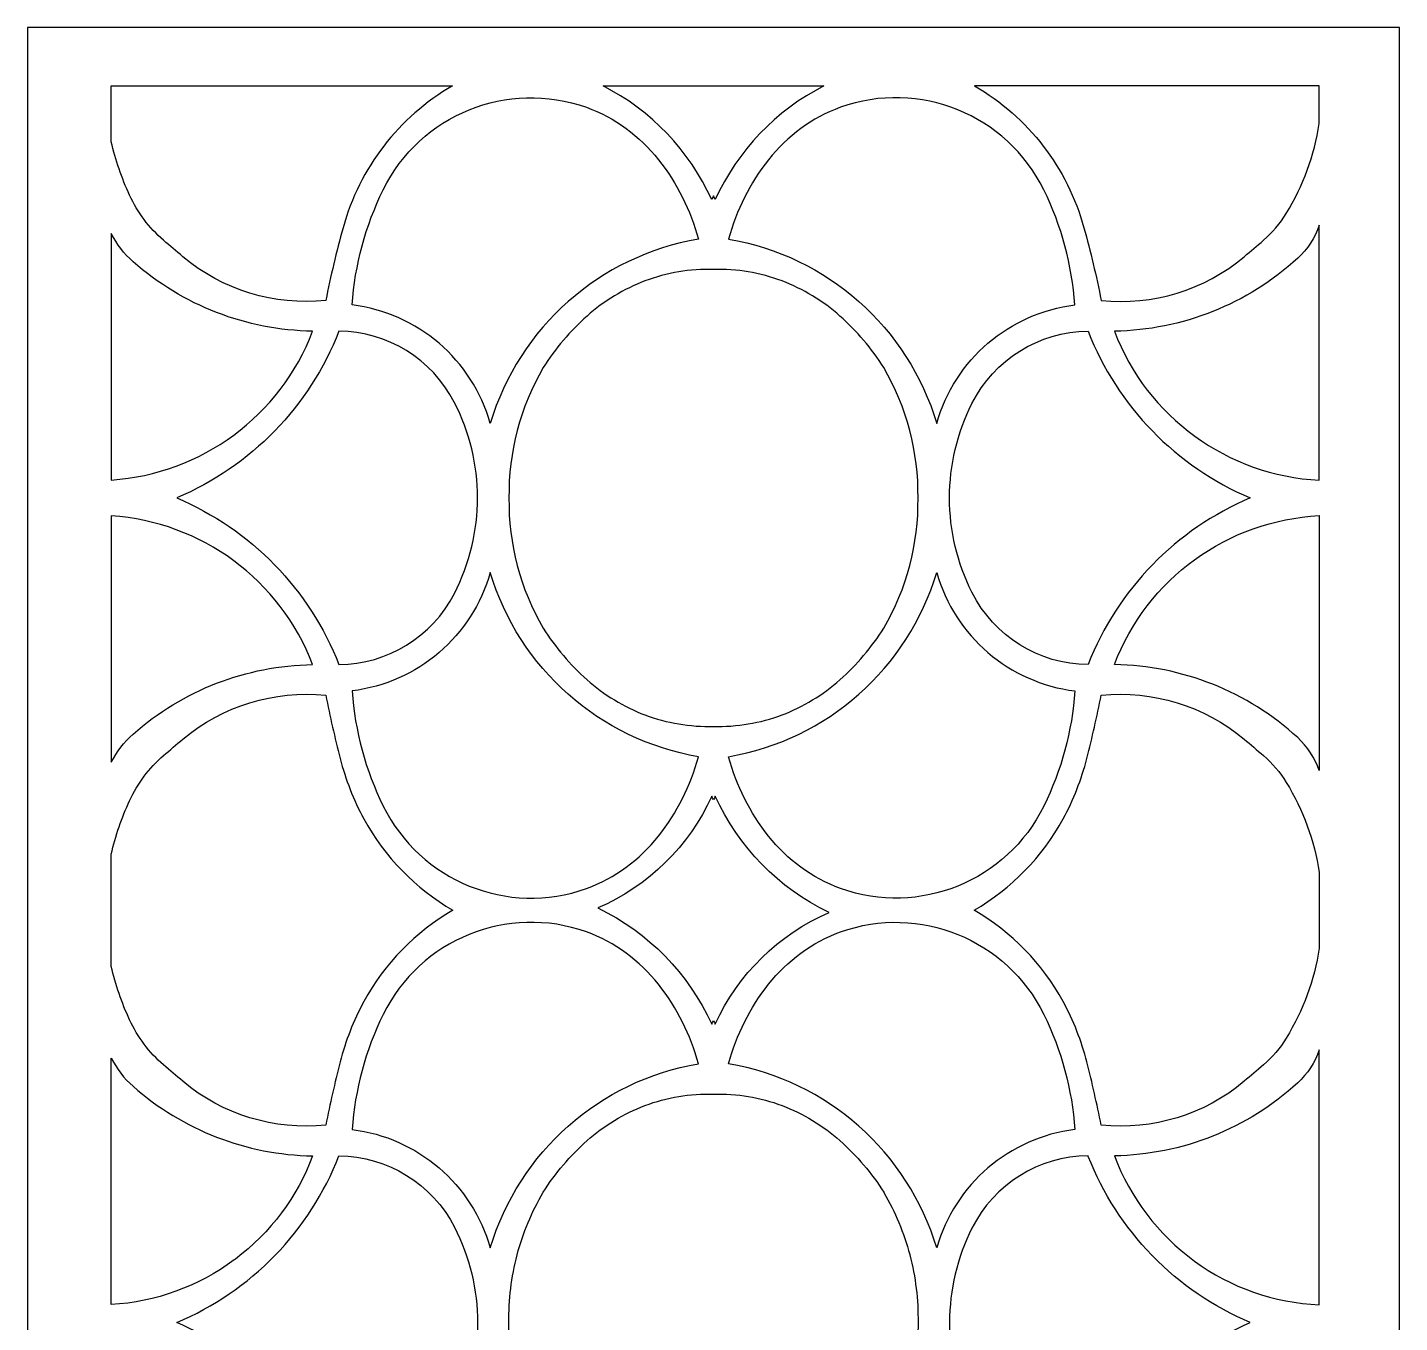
# Model space of a CAD drawing. Header units: centimetres. Extents: x -14 to -7.9, y -2.7 to 9.
# Drawn here: x -13.99 to -7.87, y 3.22 to 9 of the extents above; entities that cross this region are included whole.
import ezdxf

# ---------------------------------------------------------------- set-up
doc = ezdxf.new("R2010")
doc.units = ezdxf.units.CM
doc.header["$MEASUREMENT"] = 0
doc.layers.add('layer 1', color=7, linetype='Continuous')

msp = doc.modelspace()

# ---------------------------------------------------------------- linework, layer by layer
at = {"layer": 'layer 1', "color": 250}
for points, knots in [([(-13.99204, 9.00082), (-13.99204, 9.00082), (-7.86966, 9.00082), (-7.86966, 9.00082), (-7.86966, 9.00082), (-7.86966, 9.00082), (-7.86966, -2.69948), (-7.86966, -2.69948), (-7.86966, -2.69948), (-7.86966, -2.69948), (-13.99204, -2.69948), (-13.99204, -2.69948), (-13.99204, -2.69948), (-13.99204, -2.69948), (-13.99204, 9.00082), (-13.99204, 9.00082)], [0, 0, 0, 0, 0.2, 0.2, 0.2, 0.2, 0.4, 0.4, 0.4, 0.4, 0.6, 0.6, 0.6, 0.6, 1, 1, 1, 1]), ([(-11.92703, 7.23494), (-11.79867, 7.66309), (-11.43818, 7.98159), (-10.99757, 8.05678), (-10.99757, 8.05678), (-11.03308, 8.1856), (-11.09389, 8.30601), (-11.17651, 8.41104), (-11.17651, 8.41104), (-11.25989, 8.51703), (-11.37089, 8.59786), (-11.49737, 8.64464), (-11.49737, 8.64464), (-11.84958, 8.77021), (-12.23964, 8.61236), (-12.40459, 8.27679), (-12.40459, 8.27679), (-12.48365, 8.11618), (-12.53079, 7.94183), (-12.54342, 7.76326), (-12.54342, 7.76326), (-12.25045, 7.7274), (-12.00744, 7.51893), (-11.92703, 7.23494)], [0, 0, 0, 0, 0.1428571, 0.1428571, 0.1428571, 0.1428571, 0.2857143, 0.2857143, 0.2857143, 0.2857143, 0.4285714, 0.4285714, 0.4285714, 0.4285714, 0.5714286, 0.5714286, 0.5714286, 0.5714286, 0.7142857, 0.7142857, 0.7142857, 0.7142857, 1, 1, 1, 1]), ([(-9.93467, 7.23494), (-10.06335, 7.66336), (-10.42315, 7.98174), (-10.86413, 8.05678), (-10.86413, 8.05678), (-10.82863, 8.18557), (-10.76778, 8.30603), (-10.68519, 8.41104), (-10.68519, 8.41104), (-10.60186, 8.517), (-10.49076, 8.59786), (-10.36433, 8.64463), (-10.36433, 8.64463), (-10.01265, 8.77042), (-9.62222, 8.61181), (-9.45711, 8.27679), (-9.45711, 8.27679), (-9.37808, 8.11622), (-9.33093, 7.94178), (-9.31829, 7.76326), (-9.31829, 7.76326), (-9.61149, 7.7272), (-9.85435, 7.51921), (-9.93467, 7.23494)], [0, 0, 0, 0, 0.1428571, 0.1428571, 0.1428571, 0.1428571, 0.2857143, 0.2857143, 0.2857143, 0.2857143, 0.4285714, 0.4285714, 0.4285714, 0.4285714, 0.5714286, 0.5714286, 0.5714286, 0.5714286, 0.7142857, 0.7142857, 0.7142857, 0.7142857, 1, 1, 1, 1]), ([(-12.09607, 8.74007), (-12.09607, 8.74007), (-13.61796, 8.74007), (-13.61796, 8.74007), (-13.61796, 8.74007), (-13.61796, 8.74007), (-13.61796, 8.49114), (-13.61796, 8.49114), (-13.61796, 8.49114), (-13.59893, 8.40911), (-13.57157, 8.32926), (-13.53631, 8.25279), (-13.53631, 8.25279), (-13.50073, 8.17563), (-13.44907, 8.10702), (-13.38475, 8.05151), (-13.38475, 8.05151), (-13.35626, 8.02691), (-13.32758, 8.00251), (-13.29875, 7.97832), (-13.29875, 7.97832), (-13.12127, 7.82946), (-12.89121, 7.75891), (-12.66082, 7.78283), (-12.66082, 7.78283), (-12.63903, 7.89197), (-12.61332, 8.0003), (-12.58376, 8.10759), (-12.58376, 8.10759), (-12.51035, 8.3741), (-12.33512, 8.60127), (-12.09607, 8.74007)], [0, 0, 0, 0, 0.1111111, 0.1111111, 0.1111111, 0.1111111, 0.2222222, 0.2222222, 0.2222222, 0.2222222, 0.3333333, 0.3333333, 0.3333333, 0.3333333, 0.4444444, 0.4444444, 0.4444444, 0.4444444, 0.5555556, 0.5555556, 0.5555556, 0.5555556, 0.6666667, 0.6666667, 0.6666667, 0.6666667, 0.7777778, 0.7777778, 0.7777778, 0.7777778, 1, 1, 1, 1]), ([(-10.43832, 8.74007), (-10.43832, 8.74007), (-11.42338, 8.74007), (-11.42338, 8.74007), (-11.42338, 8.74007), (-11.20932, 8.63057), (-11.03851, 8.45172), (-10.93887, 8.23288), (-10.93887, 8.23288), (-10.93624, 8.2385), (-10.93357, 8.2441), (-10.93086, 8.24967), (-10.93086, 8.24967), (-10.92814, 8.2441), (-10.92547, 8.2385), (-10.92284, 8.23288), (-10.92284, 8.23288), (-10.82323, 8.45173), (-10.65237, 8.63053), (-10.43832, 8.74007)], [0, 0, 0, 0, 0.1666667, 0.1666667, 0.1666667, 0.1666667, 0.3333333, 0.3333333, 0.3333333, 0.3333333, 0.5, 0.5, 0.5, 0.5, 0.6666667, 0.6666667, 0.6666667, 0.6666667, 1, 1, 1, 1]), ([(-9.76564, 8.74007), (-9.76564, 8.74007), (-8.22807, 8.74007), (-8.22807, 8.74007), (-8.22807, 8.74007), (-8.22807, 8.74007), (-8.22807, 8.57232), (-8.22807, 8.57232), (-8.22807, 8.57232), (-8.25003, 8.43017), (-8.30009, 8.29377), (-8.37527, 8.17115), (-8.37527, 8.17115), (-8.40279, 8.12627), (-8.4371, 8.0859), (-8.47695, 8.05151), (-8.47695, 8.05151), (-8.50547, 8.02689), (-8.53417, 8.00247), (-8.56303, 7.97826), (-8.56303, 7.97826), (-8.74037, 7.82948), (-8.97064, 7.75898), (-9.20089, 7.78283), (-9.20089, 7.78283), (-9.22269, 7.89197), (-9.24839, 8.00029), (-9.27795, 8.10759), (-9.27795, 8.10759), (-9.35144, 8.37422), (-9.52643, 8.60125), (-9.76564, 8.74007)], [0, 0, 0, 0, 0.1111111, 0.1111111, 0.1111111, 0.1111111, 0.2222222, 0.2222222, 0.2222222, 0.2222222, 0.3333333, 0.3333333, 0.3333333, 0.3333333, 0.4444444, 0.4444444, 0.4444444, 0.4444444, 0.5555556, 0.5555556, 0.5555556, 0.5555556, 0.6666667, 0.6666667, 0.6666667, 0.6666667, 0.7777778, 0.7777778, 0.7777778, 0.7777778, 1, 1, 1, 1]), ([(-13.61796, 6.98216), (-13.61796, 6.98216), (-13.61796, 8.08171), (-13.61796, 8.08171), (-13.61796, 8.08171), (-13.59386, 8.03402), (-13.56091, 7.99138), (-13.52085, 7.95602), (-13.52085, 7.95602), (-13.29917, 7.76041), (-13.01513, 7.65041), (-12.71952, 7.64586), (-12.71952, 7.64586), (-12.86348, 7.26824), (-13.21471, 7.00899), (-13.61796, 6.98216)], [0, 0, 0, 0, 0.2, 0.2, 0.2, 0.2, 0.4, 0.4, 0.4, 0.4, 0.6, 0.6, 0.6, 0.6, 1, 1, 1, 1]), ([(-8.22807, 8.11876), (-8.22807, 8.11876), (-8.22807, 6.98136), (-8.22807, 6.98136), (-8.22807, 6.98136), (-8.63735, 7.00209), (-8.996, 7.26302), (-9.14219, 7.64586), (-9.14219, 7.64586), (-8.83875, 7.65059), (-8.54776, 7.76636), (-8.32411, 7.97148), (-8.32411, 7.97148), (-8.28022, 8.01173), (-8.2472, 8.06237), (-8.22807, 8.11876)], [0, 0, 0, 0, 0.2, 0.2, 0.2, 0.2, 0.4, 0.4, 0.4, 0.4, 0.6, 0.6, 0.6, 0.6, 1, 1, 1, 1]), ([(-10.01833, 6.90229), (-10.01546, 6.6983), (-10.06832, 6.49728), (-10.17113, 6.32107), (-10.17113, 6.32107), (-10.22522, 6.23556), (-10.2911, 6.15808), (-10.36679, 6.09095), (-10.36679, 6.09095), (-10.44273, 6.0236), (-10.53023, 5.97051), (-10.62503, 5.93425), (-10.62503, 5.93425), (-10.72275, 5.89781), (-10.82659, 5.88046), (-10.93085, 5.88315), (-10.93085, 5.88315), (-11.03511, 5.88045), (-11.13896, 5.89781), (-11.23668, 5.93425), (-11.23668, 5.93425), (-11.33148, 5.9705), (-11.41898, 6.02361), (-11.49492, 6.09095), (-11.49492, 6.09095), (-11.57061, 6.15809), (-11.63649, 6.23557), (-11.69057, 6.32108), (-11.69057, 6.32108), (-11.79341, 6.49728), (-11.84623, 6.6983), (-11.84337, 6.90229), (-11.84337, 6.90229), (-11.84625, 7.10628), (-11.79339, 7.30729), (-11.69058, 7.48351), (-11.69058, 7.48351), (-11.63649, 7.56901), (-11.57061, 7.6465), (-11.49492, 7.71363), (-11.49492, 7.71363), (-11.41899, 7.78098), (-11.33148, 7.83408), (-11.23668, 7.87034), (-11.23668, 7.87034), (-11.13896, 7.90678), (-11.03511, 7.92413), (-10.93085, 7.92144), (-10.93085, 7.92144), (-10.82659, 7.92413), (-10.72275, 7.90677), (-10.62503, 7.87034), (-10.62503, 7.87034), (-10.53023, 7.83408), (-10.44273, 7.78098), (-10.36679, 7.71364), (-10.36679, 7.71364), (-10.29109, 7.6465), (-10.22521, 7.56901), (-10.17113, 7.48351), (-10.17113, 7.48351), (-10.0683, 7.3073), (-10.01547, 7.10628), (-10.01833, 6.90229)], [0, 0, 0, 0, 0.0588235, 0.0588235, 0.0588235, 0.0588235, 0.1176471, 0.1176471, 0.1176471, 0.1176471, 0.1764706, 0.1764706, 0.1764706, 0.1764706, 0.2352941, 0.2352941, 0.2352941, 0.2352941, 0.2941176, 0.2941176, 0.2941176, 0.2941176, 0.3529412, 0.3529412, 0.3529412, 0.3529412, 0.4117647, 0.4117647, 0.4117647, 0.4117647, 0.4705882, 0.4705882, 0.4705882, 0.4705882, 0.5294118, 0.5294118, 0.5294118, 0.5294118, 0.5882353, 0.5882353, 0.5882353, 0.5882353, 0.6470588, 0.6470588, 0.6470588, 0.6470588, 0.7058824, 0.7058824, 0.7058824, 0.7058824, 0.7647059, 0.7647059, 0.7647059, 0.7647059, 0.8235294, 0.8235294, 0.8235294, 0.8235294, 0.8823529, 0.8823529, 0.8823529, 0.8823529, 1, 1, 1, 1]), ([(-13.32612, 6.90229), (-12.99435, 7.04251), (-12.73336, 7.31045), (-12.60211, 7.64586), (-12.60211, 7.64586), (-12.38504, 7.64414), (-12.1867, 7.52194), (-12.0873, 7.32896), (-12.0873, 7.32896), (-11.94962, 7.06162), (-11.9495, 6.74401), (-12.08673, 6.47645), (-12.08673, 6.47645), (-12.18595, 6.28296), (-12.38467, 6.16055), (-12.60211, 6.15872), (-12.60211, 6.15872), (-12.73344, 6.4941), (-12.99432, 6.76214), (-13.32612, 6.90229)], [0, 0, 0, 0, 0.1666667, 0.1666667, 0.1666667, 0.1666667, 0.3333333, 0.3333333, 0.3333333, 0.3333333, 0.5, 0.5, 0.5, 0.5, 0.6666667, 0.6666667, 0.6666667, 0.6666667, 1, 1, 1, 1]), ([(-8.53559, 6.90229), (-8.86721, 7.04236), (-9.12835, 7.31065), (-9.25959, 7.64586), (-9.25959, 7.64586), (-9.47913, 7.64402), (-9.67904, 7.51967), (-9.77751, 7.32344), (-9.77751, 7.32344), (-9.84315, 7.19271), (-9.87746, 7.04857), (-9.87773, 6.90229), (-9.87773, 6.90229), (-9.87745, 6.75602), (-9.84316, 6.61187), (-9.77751, 6.48114), (-9.77751, 6.48114), (-9.67895, 6.28496), (-9.47914, 6.16046), (-9.25959, 6.15872), (-9.25959, 6.15872), (-9.12841, 6.49395), (-8.86717, 6.76214), (-8.53559, 6.90229)], [0, 0, 0, 0, 0.1428571, 0.1428571, 0.1428571, 0.1428571, 0.2857143, 0.2857143, 0.2857143, 0.2857143, 0.4285714, 0.4285714, 0.4285714, 0.4285714, 0.5714286, 0.5714286, 0.5714286, 0.5714286, 0.7142857, 0.7142857, 0.7142857, 0.7142857, 1, 1, 1, 1]), ([(-13.61796, 6.82242), (-13.2147, 6.79581), (-12.86368, 6.53627), (-12.71952, 6.15872), (-12.71952, 6.15872), (-13.01513, 6.15412), (-13.2992, 6.04422), (-13.52084, 5.84856), (-13.52084, 5.84856), (-13.5609, 5.81321), (-13.59386, 5.77056), (-13.61796, 5.72288), (-13.61796, 5.72288), (-13.61796, 5.72288), (-13.61796, 6.82242), (-13.61796, 6.82242)], [0, 0, 0, 0, 0.2, 0.2, 0.2, 0.2, 0.4, 0.4, 0.4, 0.4, 0.6, 0.6, 0.6, 0.6, 1, 1, 1, 1]), ([(-8.22806, 5.68583), (-8.22806, 5.68583), (-8.22806, 6.82322), (-8.22806, 6.82322), (-8.22806, 6.82322), (-8.63767, 6.80226), (-8.99607, 6.54196), (-9.14219, 6.15872), (-9.14219, 6.15872), (-8.83889, 6.15405), (-8.54769, 6.03809), (-8.32411, 5.83311), (-8.32411, 5.83311), (-8.28023, 5.79288), (-8.24719, 5.7422), (-8.22806, 5.68583)], [0, 0, 0, 0, 0.2, 0.2, 0.2, 0.2, 0.4, 0.4, 0.4, 0.4, 0.6, 0.6, 0.6, 0.6, 1, 1, 1, 1]), ([(-11.92703, 6.56964), (-11.79835, 6.14122), (-11.43855, 5.82284), (-10.99757, 5.7478), (-10.99757, 5.7478), (-11.03307, 5.61901), (-11.09392, 5.49855), (-11.17651, 5.39354), (-11.17651, 5.39354), (-11.25984, 5.28758), (-11.37094, 5.20671), (-11.49737, 5.15995), (-11.49737, 5.15995), (-11.84906, 5.03417), (-12.23948, 5.19277), (-12.40459, 5.5278), (-12.40459, 5.5278), (-12.48364, 5.68836), (-12.53078, 5.8628), (-12.54342, 6.04132), (-12.54342, 6.04132), (-12.25022, 6.07738), (-12.00735, 6.28536), (-11.92703, 6.56964), (-11.92703, 6.56964), (-11.92703, 6.56964), (-11.92703, 6.56964), (-11.92703, 6.56964)], [0, 0, 0, 0, 0.125, 0.125, 0.125, 0.125, 0.25, 0.25, 0.25, 0.25, 0.375, 0.375, 0.375, 0.375, 0.5, 0.5, 0.5, 0.5, 0.625, 0.625, 0.625, 0.625, 0.75, 0.75, 0.75, 0.75, 1, 1, 1, 1]), ([(-9.93467, 6.56964), (-10.06305, 6.1415), (-10.42353, 5.823), (-10.86413, 5.7478), (-10.86413, 5.7478), (-10.82862, 5.61898), (-10.76781, 5.49857), (-10.68519, 5.39354), (-10.68519, 5.39354), (-10.60182, 5.28755), (-10.49081, 5.20672), (-10.36433, 5.15995), (-10.36433, 5.15995), (-10.01213, 5.03438), (-9.62207, 5.19223), (-9.45711, 5.5278), (-9.45711, 5.5278), (-9.37806, 5.68841), (-9.33092, 5.86276), (-9.31829, 6.04132), (-9.31829, 6.04132), (-9.61126, 6.07719), (-9.85426, 6.28565), (-9.93467, 6.56964)], [0, 0, 0, 0, 0.1428571, 0.1428571, 0.1428571, 0.1428571, 0.2857143, 0.2857143, 0.2857143, 0.2857143, 0.4285714, 0.4285714, 0.4285714, 0.4285714, 0.5714286, 0.5714286, 0.5714286, 0.5714286, 0.7142857, 0.7142857, 0.7142857, 0.7142857, 1, 1, 1, 1]), ([(-13.61796, 5.31343), (-13.61796, 5.31343), (-13.61795, 4.81282), (-13.61795, 4.81282), (-13.61795, 4.81282), (-13.59892, 4.73079), (-13.57157, 4.65093), (-13.53631, 4.57446), (-13.53631, 4.57446), (-13.50073, 4.49731), (-13.44907, 4.42869), (-13.38475, 4.37318), (-13.38475, 4.37318), (-13.35623, 4.34856), (-13.32754, 4.32415), (-13.29867, 4.29994), (-13.29867, 4.29994), (-13.12121, 4.15112), (-12.89119, 4.08059), (-12.66082, 4.10451), (-12.66082, 4.10451), (-12.64195, 4.19903), (-12.62055, 4.29304), (-12.59665, 4.38642), (-12.59665, 4.38642), (-12.57267, 4.48013), (-12.53729, 4.57056), (-12.4913, 4.65566), (-12.4913, 4.65566), (-12.39831, 4.82517), (-12.26071, 4.96613), (-12.09352, 5.06322), (-12.09352, 5.06322), (-12.26067, 5.16028), (-12.39823, 5.30119), (-12.4913, 5.4706), (-12.4913, 5.4706), (-12.53729, 5.55569), (-12.57267, 5.64613), (-12.59665, 5.73984), (-12.59665, 5.73984), (-12.62055, 5.83322), (-12.64195, 5.92723), (-12.66082, 6.02175), (-12.66082, 6.02175), (-12.89122, 6.04562), (-13.12131, 5.97516), (-13.29875, 5.82627), (-13.29875, 5.82627), (-13.32758, 5.80207), (-13.35626, 5.77768), (-13.38475, 5.75308), (-13.38475, 5.75308), (-13.44907, 5.69756), (-13.50073, 5.62895), (-13.53631, 5.55179), (-13.53631, 5.55179), (-13.57157, 5.47532), (-13.59893, 5.39547), (-13.61796, 5.31343)], [0, 0, 0, 0, 0.0625, 0.0625, 0.0625, 0.0625, 0.125, 0.125, 0.125, 0.125, 0.1875, 0.1875, 0.1875, 0.1875, 0.25, 0.25, 0.25, 0.25, 0.3125, 0.3125, 0.3125, 0.3125, 0.375, 0.375, 0.375, 0.375, 0.4375, 0.4375, 0.4375, 0.4375, 0.5, 0.5, 0.5, 0.5, 0.5625, 0.5625, 0.5625, 0.5625, 0.625, 0.625, 0.625, 0.625, 0.6875, 0.6875, 0.6875, 0.6875, 0.75, 0.75, 0.75, 0.75, 0.8125, 0.8125, 0.8125, 0.8125, 0.875, 0.875, 0.875, 0.875, 1, 1, 1, 1]), ([(-9.37041, 4.65566), (-9.32441, 4.57056), (-9.28903, 4.48013), (-9.26506, 4.38642), (-9.26506, 4.38642), (-9.24116, 4.29304), (-9.21977, 4.19903), (-9.20089, 4.1045), (-9.20089, 4.1045), (-8.97052, 4.08064), (-8.74046, 4.15107), (-8.56303, 4.29994), (-8.56303, 4.29994), (-8.53417, 4.32415), (-8.50548, 4.34856), (-8.47695, 4.37318), (-8.47695, 4.37318), (-8.43709, 4.40759), (-8.40279, 4.44794), (-8.37527, 4.49283), (-8.37527, 4.49283), (-8.30007, 4.61548), (-8.25003, 4.75182), (-8.22807, 4.894), (-8.22807, 4.894), (-8.22807, 4.894), (-8.22806, 5.23225), (-8.22806, 5.23225), (-8.22806, 5.23225), (-8.25004, 5.37443), (-8.30006, 5.51078), (-8.37527, 5.63343), (-8.37527, 5.63343), (-8.4028, 5.67832), (-8.43709, 5.71867), (-8.47695, 5.75308), (-8.47695, 5.75308), (-8.50545, 5.77768), (-8.53412, 5.80207), (-8.56296, 5.82626), (-8.56296, 5.82626), (-8.74043, 5.97512), (-8.97049, 6.04567), (-9.20089, 6.02175), (-9.20089, 6.02175), (-9.21977, 5.92723), (-9.24116, 5.83322), (-9.26506, 5.73984), (-9.26506, 5.73984), (-9.28903, 5.64613), (-9.32441, 5.55569), (-9.37041, 5.4706), (-9.37041, 5.4706), (-9.46346, 5.30118), (-9.60104, 5.1603), (-9.76819, 5.06322), (-9.76819, 5.06322), (-9.60098, 4.96614), (-9.46341, 4.82516), (-9.37041, 4.65566)], [0, 0, 0, 0, 0.0625, 0.0625, 0.0625, 0.0625, 0.125, 0.125, 0.125, 0.125, 0.1875, 0.1875, 0.1875, 0.1875, 0.25, 0.25, 0.25, 0.25, 0.3125, 0.3125, 0.3125, 0.3125, 0.375, 0.375, 0.375, 0.375, 0.4375, 0.4375, 0.4375, 0.4375, 0.5, 0.5, 0.5, 0.5, 0.5625, 0.5625, 0.5625, 0.5625, 0.625, 0.625, 0.625, 0.625, 0.6875, 0.6875, 0.6875, 0.6875, 0.75, 0.75, 0.75, 0.75, 0.8125, 0.8125, 0.8125, 0.8125, 0.875, 0.875, 0.875, 0.875, 1, 1, 1, 1]), ([(-10.41544, 5.05316), (-10.64047, 4.9554), (-10.8212, 4.77786), (-10.92284, 4.55456), (-10.92284, 4.55456), (-10.92547, 4.56018), (-10.92814, 4.56577), (-10.93086, 4.57134), (-10.93086, 4.57134), (-10.93357, 4.56577), (-10.93624, 4.56018), (-10.93887, 4.55456), (-10.93887, 4.55456), (-11.0422, 4.78147), (-11.22163, 4.9649), (-11.44626, 5.0731), (-11.44626, 5.0731), (-11.22124, 5.17086), (-11.04051, 5.34839), (-10.93887, 5.57169), (-10.93887, 5.57169), (-10.93624, 5.56608), (-10.93357, 5.56049), (-10.93086, 5.55492), (-10.93086, 5.55492), (-10.92814, 5.56049), (-10.92547, 5.56608), (-10.92284, 5.5717), (-10.92284, 5.5717), (-10.81951, 5.34479), (-10.64007, 5.16135), (-10.41544, 5.05316)], [0, 0, 0, 0, 0.1111111, 0.1111111, 0.1111111, 0.1111111, 0.2222222, 0.2222222, 0.2222222, 0.2222222, 0.3333333, 0.3333333, 0.3333333, 0.3333333, 0.4444444, 0.4444444, 0.4444444, 0.4444444, 0.5555556, 0.5555556, 0.5555556, 0.5555556, 0.6666667, 0.6666667, 0.6666667, 0.6666667, 0.7777778, 0.7777778, 0.7777778, 0.7777778, 1, 1, 1, 1]), ([(-11.92703, 3.55661), (-12.00751, 3.84085), (-12.2502, 4.04904), (-12.54342, 4.08494), (-12.54342, 4.08494), (-12.53079, 4.26346), (-12.48363, 4.4379), (-12.40459, 4.59847), (-12.40459, 4.59847), (-12.23982, 4.93366), (-11.84918, 5.09174), (-11.49737, 4.9663), (-11.49737, 4.9663), (-11.37093, 4.91955), (-11.25985, 4.83867), (-11.17651, 4.73271), (-11.17651, 4.73271), (-11.09392, 4.62771), (-11.03308, 4.50725), (-10.99757, 4.37846), (-10.99757, 4.37846), (-11.43851, 4.3032), (-11.79856, 3.98509), (-11.92703, 3.55661), (-11.92703, 3.55661), (-11.92703, 3.55661), (-11.92703, 3.55661), (-11.92703, 3.55661)], [0, 0, 0, 0, 0.125, 0.125, 0.125, 0.125, 0.25, 0.25, 0.25, 0.25, 0.375, 0.375, 0.375, 0.375, 0.5, 0.5, 0.5, 0.5, 0.625, 0.625, 0.625, 0.625, 0.75, 0.75, 0.75, 0.75, 1, 1, 1, 1]), ([(-9.93467, 3.55661), (-9.85442, 3.84065), (-9.61124, 4.04891), (-9.31829, 4.08494), (-9.31829, 4.08494), (-9.33093, 4.2635), (-9.37806, 4.43786), (-9.45711, 4.59846), (-9.45711, 4.59846), (-9.62241, 4.93386), (-10.01225, 5.09224), (-10.36433, 4.9663), (-10.36433, 4.9663), (-10.49081, 4.91952), (-10.60183, 4.83871), (-10.68519, 4.73271), (-10.68519, 4.73271), (-10.7678, 4.62768), (-10.82863, 4.50728), (-10.86413, 4.37846), (-10.86413, 4.37846), (-10.42349, 4.30347), (-10.06326, 3.9847), (-9.93467, 3.55661)], [0, 0, 0, 0, 0.1428571, 0.1428571, 0.1428571, 0.1428571, 0.2857143, 0.2857143, 0.2857143, 0.2857143, 0.4285714, 0.4285714, 0.4285714, 0.4285714, 0.5714286, 0.5714286, 0.5714286, 0.5714286, 0.7142857, 0.7142857, 0.7142857, 0.7142857, 1, 1, 1, 1]), ([(-8.78525, 3.49839), (-8.94675, 3.61725), (-9.07069, 3.78019), (-9.14219, 3.96754), (-9.14219, 3.96754), (-8.83875, 3.97226), (-8.54776, 4.08803), (-8.32411, 4.29315), (-8.32411, 4.29315), (-8.28022, 4.3334), (-8.24719, 4.38404), (-8.22806, 4.44044), (-8.22806, 4.44044), (-8.22806, 4.44044), (-8.22806, 3.30303), (-8.22806, 3.30303), (-8.22806, 3.30303), (-8.42894, 3.31184), (-8.62283, 3.37985), (-8.78525, 3.49839), (-8.78525, 3.49839), (-8.78525, 3.49839), (-8.78525, 3.49839), (-8.78525, 3.49839)], [0, 0, 0, 0, 0.1428571, 0.1428571, 0.1428571, 0.1428571, 0.2857143, 0.2857143, 0.2857143, 0.2857143, 0.4285714, 0.4285714, 0.4285714, 0.4285714, 0.5714286, 0.5714286, 0.5714286, 0.5714286, 0.7142857, 0.7142857, 0.7142857, 0.7142857, 1, 1, 1, 1]), ([(-12.71952, 3.96754), (-13.01499, 3.97209), (-13.29928, 4.08218), (-13.52085, 4.27769), (-13.52085, 4.27769), (-13.5609, 4.31304), (-13.59386, 4.35571), (-13.61796, 4.40339), (-13.61796, 4.40339), (-13.61796, 4.40339), (-13.61796, 3.30384), (-13.61796, 3.30384), (-13.61796, 3.30384), (-13.41975, 3.31561), (-13.22937, 3.38483), (-13.06992, 3.50316), (-13.06992, 3.50316), (-13.06992, 3.50316), (-13.06733, 3.50509), (-13.06733, 3.50509), (-13.06733, 3.50509), (-13.06733, 3.50509), (-13.06579, 3.50625), (-13.06579, 3.50625), (-13.06579, 3.50625), (-13.06579, 3.50625), (-13.06425, 3.50741), (-13.06425, 3.50741), (-13.06425, 3.50741), (-12.9077, 3.62472), (-12.78809, 3.78433), (-12.71952, 3.96754), (-12.71952, 3.96754), (-12.71952, 3.96754), (-12.71952, 3.96754), (-12.71952, 3.96754)], [0, 0, 0, 0, 0.1, 0.1, 0.1, 0.1, 0.2, 0.2, 0.2, 0.2, 0.3, 0.3, 0.3, 0.3, 0.4, 0.4, 0.4, 0.4, 0.5, 0.5, 0.5, 0.5, 0.6, 0.6, 0.6, 0.6, 0.7, 0.7, 0.7, 0.7, 0.8, 0.8, 0.8, 0.8, 1, 1, 1, 1]), ([(-10.05486, 2.92214), (-10.05486, 2.92214), (-10.05473, 2.92263), (-10.05473, 2.92263), (-10.05473, 2.92263), (-10.02915, 3.021), (-10.01691, 3.12234), (-10.01834, 3.22397), (-10.01834, 3.22397), (-10.01691, 3.32569), (-10.02917, 3.42711), (-10.0548, 3.52556), (-10.0548, 3.52556), (-10.0548, 3.52556), (-10.05492, 3.52601), (-10.05492, 3.52601), (-10.05492, 3.52601), (-10.05492, 3.52601), (-10.05504, 3.52645), (-10.05504, 3.52645), (-10.05504, 3.52645), (-10.05504, 3.52645), (-10.05515, 3.52689), (-10.05515, 3.52689), (-10.05515, 3.52689), (-10.0812, 3.62421), (-10.12009, 3.71762), (-10.17082, 3.80467), (-10.17082, 3.80467), (-10.17082, 3.80467), (-10.17113, 3.80518), (-10.17113, 3.80518), (-10.17113, 3.80518), (-10.22522, 3.8907), (-10.29108, 3.96816), (-10.36679, 4.03531), (-10.36679, 4.03531), (-10.44275, 4.10267), (-10.53021, 4.15575), (-10.62503, 4.19201), (-10.62503, 4.19201), (-10.72277, 4.22846), (-10.82657, 4.24581), (-10.93085, 4.24312), (-10.93085, 4.24312), (-11.03514, 4.24581), (-11.13894, 4.22847), (-11.23668, 4.19201), (-11.23668, 4.19201), (-11.33151, 4.15574), (-11.41897, 4.10267), (-11.49492, 4.0353), (-11.49492, 4.0353), (-11.57063, 3.96816), (-11.63649, 3.8907), (-11.69058, 3.80518), (-11.69058, 3.80518), (-11.74194, 3.71802), (-11.78101, 3.6242), (-11.8067, 3.52635), (-11.8067, 3.52635), (-11.8067, 3.52635), (-11.80695, 3.52539), (-11.80695, 3.52539), (-11.80695, 3.52539), (-11.83298, 3.42707), (-11.84524, 3.32565), (-11.84337, 3.22397), (-11.84337, 3.22397), (-11.84522, 3.12278), (-11.83309, 3.02186), (-11.80733, 2.92399), (-11.80733, 2.92399), (-11.80733, 2.92399), (-11.80724, 2.92364), (-11.80724, 2.92364), (-11.80724, 2.92364), (-11.80724, 2.92364), (-11.80715, 2.92329), (-11.80715, 2.92329), (-11.80715, 2.92329), (-11.80715, 2.92329), (-11.80699, 2.92271), (-11.80699, 2.92271), (-11.80699, 2.92271), (-11.78089, 2.82459), (-11.74175, 2.73044), (-11.69057, 2.64275), (-11.69057, 2.64275), (-11.63648, 2.55723), (-11.57062, 2.47977), (-11.49492, 2.41263), (-11.49492, 2.41263), (-11.41896, 2.34527), (-11.33151, 2.29219), (-11.23668, 2.25592), (-11.23668, 2.25592), (-11.13894, 2.21947), (-11.03514, 2.20212), (-10.93085, 2.20482), (-10.93085, 2.20482), (-10.82657, 2.20213), (-10.72277, 2.21947), (-10.62503, 2.25592), (-10.62503, 2.25592), (-10.53021, 2.29219), (-10.44275, 2.34526), (-10.36679, 2.41262), (-10.36679, 2.41262), (-10.29108, 2.47977), (-10.22523, 2.55723), (-10.17113, 2.64275), (-10.17113, 2.64275), (-10.17113, 2.64275), (-10.17095, 2.64305), (-10.17095, 2.64305), (-10.17095, 2.64305), (-10.17095, 2.64305), (-10.17078, 2.64336), (-10.17078, 2.64336), (-10.17078, 2.64336), (-10.11988, 2.73071), (-10.0809, 2.82445), (-10.05486, 2.92214), (-10.05486, 2.92214), (-10.05486, 2.92214), (-10.05486, 2.92214), (-10.05486, 2.92214)], [0, 0, 0, 0, 0.030303, 0.030303, 0.030303, 0.030303, 0.0606061, 0.0606061, 0.0606061, 0.0606061, 0.0909091, 0.0909091, 0.0909091, 0.0909091, 0.1212121, 0.1212121, 0.1212121, 0.1212121, 0.1515152, 0.1515152, 0.1515152, 0.1515152, 0.1818182, 0.1818182, 0.1818182, 0.1818182, 0.2121212, 0.2121212, 0.2121212, 0.2121212, 0.2424242, 0.2424242, 0.2424242, 0.2424242, 0.2727273, 0.2727273, 0.2727273, 0.2727273, 0.3030303, 0.3030303, 0.3030303, 0.3030303, 0.3333333, 0.3333333, 0.3333333, 0.3333333, 0.3636364, 0.3636364, 0.3636364, 0.3636364, 0.3939394, 0.3939394, 0.3939394, 0.3939394, 0.4242424, 0.4242424, 0.4242424, 0.4242424, 0.4545455, 0.4545455, 0.4545455, 0.4545455, 0.4848485, 0.4848485, 0.4848485, 0.4848485, 0.5151515, 0.5151515, 0.5151515, 0.5151515, 0.5454545, 0.5454545, 0.5454545, 0.5454545, 0.5757576, 0.5757576, 0.5757576, 0.5757576, 0.6060606, 0.6060606, 0.6060606, 0.6060606, 0.6363636, 0.6363636, 0.6363636, 0.6363636, 0.6666667, 0.6666667, 0.6666667, 0.6666667, 0.6969697, 0.6969697, 0.6969697, 0.6969697, 0.7272727, 0.7272727, 0.7272727, 0.7272727, 0.7575758, 0.7575758, 0.7575758, 0.7575758, 0.7878788, 0.7878788, 0.7878788, 0.7878788, 0.8181818, 0.8181818, 0.8181818, 0.8181818, 0.8484848, 0.8484848, 0.8484848, 0.8484848, 0.8787879, 0.8787879, 0.8787879, 0.8787879, 0.9090909, 0.9090909, 0.9090909, 0.9090909, 0.9393939, 0.9393939, 0.9393939, 0.9393939, 1, 1, 1, 1]), ([(-12.88832, 3.52253), (-13.01285, 3.39481), (-13.16175, 3.29328), (-13.32612, 3.22397), (-13.32612, 3.22397), (-13.16275, 3.15495), (-13.01465, 3.05418), (-12.89045, 2.92758), (-12.89045, 2.92758), (-12.89045, 2.92758), (-12.8885, 2.92559), (-12.8885, 2.92559), (-12.8885, 2.92559), (-12.76469, 2.79796), (-12.66745, 2.64693), (-12.6025, 2.48141), (-12.6025, 2.48141), (-12.6025, 2.48141), (-12.60211, 2.4804), (-12.60211, 2.4804), (-12.60211, 2.4804), (-12.38487, 2.48223), (-12.18668, 2.60413), (-12.0873, 2.79731), (-12.0873, 2.79731), (-11.94962, 3.06486), (-11.94933, 3.38212), (-12.08673, 3.64981), (-12.08673, 3.64981), (-12.18612, 3.8434), (-12.3845, 3.96581), (-12.60211, 3.96754), (-12.60211, 3.96754), (-12.66689, 3.80205), (-12.76394, 3.65103), (-12.88754, 3.52334), (-12.88754, 3.52334), (-12.88754, 3.52334), (-12.88793, 3.52294), (-12.88793, 3.52294), (-12.88793, 3.52294), (-12.88793, 3.52294), (-12.88832, 3.52253), (-12.88832, 3.52253)], [0, 0, 0, 0, 0.0833333, 0.0833333, 0.0833333, 0.0833333, 0.1666667, 0.1666667, 0.1666667, 0.1666667, 0.25, 0.25, 0.25, 0.25, 0.3333333, 0.3333333, 0.3333333, 0.3333333, 0.4166667, 0.4166667, 0.4166667, 0.4166667, 0.5, 0.5, 0.5, 0.5, 0.5833333, 0.5833333, 0.5833333, 0.5833333, 0.6666667, 0.6666667, 0.6666667, 0.6666667, 0.75, 0.75, 0.75, 0.75, 0.8333333, 0.8333333, 0.8333333, 0.8333333, 1, 1, 1, 1]), ([(-8.97235, 3.52148), (-8.84799, 3.39423), (-8.69954, 3.29309), (-8.53559, 3.22397), (-8.53559, 3.22397), (-8.6992, 3.15484), (-8.84742, 3.05396), (-8.97174, 2.92709), (-8.97174, 2.92709), (-8.97174, 2.92709), (-8.97263, 2.92618), (-8.97263, 2.92618), (-8.97263, 2.92618), (-9.09709, 2.79822), (-9.19465, 2.64668), (-9.25959, 2.4804), (-9.25959, 2.4804), (-9.47899, 2.48214), (-9.67907, 2.60682), (-9.77755, 2.80288), (-9.77755, 2.80288), (-9.84315, 2.93355), (-9.87745, 3.07776), (-9.87773, 3.22397), (-9.87773, 3.22397), (-9.87746, 3.37018), (-9.84314, 3.51438), (-9.77755, 3.64505), (-9.77755, 3.64505), (-9.67916, 3.84116), (-9.47899, 3.96568), (-9.25959, 3.96753), (-9.25959, 3.96753), (-9.25959, 3.96753), (-9.25912, 3.96634), (-9.25912, 3.96634), (-9.25912, 3.96634), (-9.25912, 3.96634), (-9.25866, 3.96515), (-9.25866, 3.96515), (-9.25866, 3.96515), (-9.19401, 3.80091), (-9.09763, 3.65108), (-8.97496, 3.52417), (-8.97496, 3.52417), (-8.97496, 3.52417), (-8.97466, 3.52384), (-8.97466, 3.52384), (-8.97466, 3.52384), (-8.97466, 3.52384), (-8.97431, 3.52348), (-8.97431, 3.52348), (-8.97431, 3.52348), (-8.97431, 3.52348), (-8.97396, 3.52312), (-8.97396, 3.52312), (-8.97396, 3.52312), (-8.97396, 3.52312), (-8.97235, 3.52148), (-8.97235, 3.52148)], [0, 0, 0, 0, 0.0625, 0.0625, 0.0625, 0.0625, 0.125, 0.125, 0.125, 0.125, 0.1875, 0.1875, 0.1875, 0.1875, 0.25, 0.25, 0.25, 0.25, 0.3125, 0.3125, 0.3125, 0.3125, 0.375, 0.375, 0.375, 0.375, 0.4375, 0.4375, 0.4375, 0.4375, 0.5, 0.5, 0.5, 0.5, 0.5625, 0.5625, 0.5625, 0.5625, 0.625, 0.625, 0.625, 0.625, 0.6875, 0.6875, 0.6875, 0.6875, 0.75, 0.75, 0.75, 0.75, 0.8125, 0.8125, 0.8125, 0.8125, 0.875, 0.875, 0.875, 0.875, 1, 1, 1, 1])]:
    msp.add_open_spline(points, degree=3, knots=knots, dxfattribs=at)

doc.saveas('drawing.dxf')
